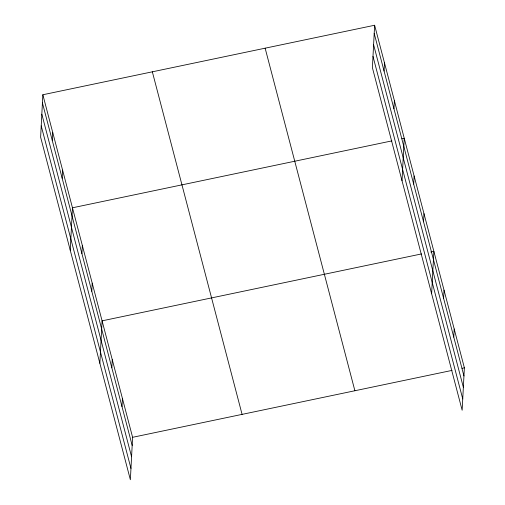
<?xml version="1.0" encoding="UTF-8"?>
<svg xmlns="http://www.w3.org/2000/svg" width="505" height="505" viewBox="0 0 505 505"><rect width="100%" height="100%" fill="white"/><g stroke="black" fill="none" stroke-linecap="round" stroke-linejoin="round"><path stroke-width="0.76" d="M42.849 94.751L40.627 137.183L130.372 479.75L132.6 437.311L42.849 94.751L374.628 25.25L464.373 367.817L462.151 410.249L372.4 67.689L374.628 25.25M52.299 140.573L52.722 132.43M62.166 178.259L62.595 170.109M70.245 250.234L72.468 207.795L391.905 140.882M81.911 253.617L82.34 245.474M91.784 291.303L92.213 283.16M99.857 363.278L102.086 320.839L421.523 253.927M111.826 367.81L112.255 359.667M122.002 406.632L122.425 398.489M384.071 71.079L384.501 62.929M393.944 108.758L394.373 100.615M402.018 180.733L404.24 138.294L401.93 138.78M413.69 184.123L414.113 175.98M423.562 221.802L423.985 213.659M431.636 293.777L433.858 251.345L430.778 251.989M443.605 298.31L444.028 290.167M453.774 337.132L454.203 328.989M132.6 437.311L452.038 370.399M462.062 368.297L464.373 367.817M374.199 33.393L463.944 375.96M373.605 44.711L463.35 387.278M372.993 56.371L462.744 398.937M265.138 48.183L354.889 390.75M152.34 71.811L242.084 414.378M42.426 102.894L132.171 445.454M41.833 114.206L131.578 456.772M41.221 125.871L130.965 468.432"/></g></svg>
